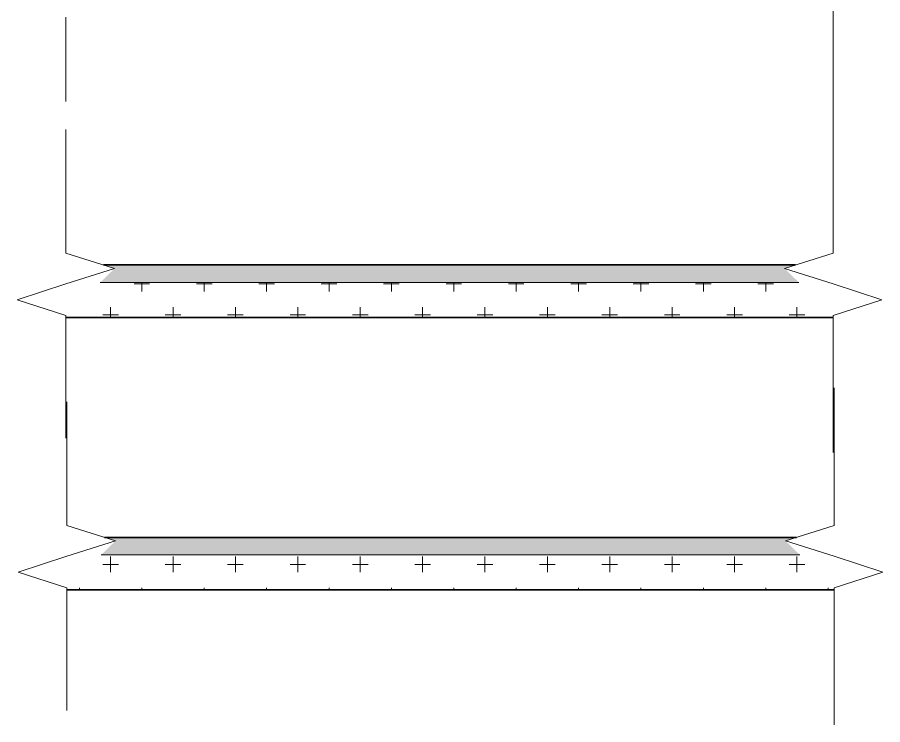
# Model space of a CAD drawing. Header units: millimetres. Extents: x -60946 to 138510, y -262288 to 24501.
# Drawn here: x 119226 to 120459, y -241014 to -240006 of the extents above; entities that cross this region are included whole.
import ezdxf

# ---------------------------------------------------------------- set-up
doc = ezdxf.new("R2010")
doc.units = ezdxf.units.MM
for name, color, linetype, lineweight in [('Аннотация', 7, 'Continuous', 20), ('Стены разрез', 7, 'Continuous', 35), ('Стены штриховка', 7, 'Continuous', 9), ('Узлы', 7, 'Continuous', 18)]:
    doc.layers.add(name, color=color, linetype=linetype, lineweight=lineweight)

# ---------------------------------------------------------------- blocks, each defined once
blk = doc.blocks.new('Family - ___-3932227-УО Маркир 5 эт')
at = {"layer": 'Стены разрез', "lineweight": 20, "true_color": 0xd50000}
blk.add_hatch(color=12, dxfattribs=at).paths.add_polyline_path([(134.3, 3727.5), (113.6, 3747.5), (129.3, 3752.5), (-856.5, 3752.5), (-840.8, 3747.5), (-861.5, 3727.5), (113.6, 3727.5)])
at = {"layer": 'Стены разрез', "lineweight": 9, "true_color": 0xd50000}
h = blk.add_hatch(dxfattribs=at)
h.set_pattern_fill('FP_37', color=12, style=0, pattern_type=2)
h.set_pattern_definition([(0, (0, 0), (44.45, 44.45), [22.225, -66.675]), (90, (11.11, -11.113), (-44.45, 44.45), [22.225, -66.675])])
h.paths.add_polyline_path([(-910.1, 3677.5), (182.9, 3677.5), (182.9, 3680.4), (134.3, 3727.5), (-861.5, 3727.5), (-910.1, 3680.4)])
at = {"layer": 'Стены разрез'}
for p, q in [((129.3, 3752.5), (-856.5, 3752.5)), ((-910.1, 3677.5), (182.9, 3677.5))]:
    blk.add_line(p, q, dxfattribs=at)
at = {"layer": 'Стены штриховка'}
blk.add_line((134.3, 3727.5), (-861.5, 3727.5), dxfattribs=at)
blk = doc.blocks.new('ADSK_Обрыв_Линия1 - По умолчанию-2621347-УО Маркир 5 эт')
at = {"layer": 'Узлы', "lineweight": 20}
for p, q in [((10375.3, 7208.3), (10375.3, 7132.3)), ((10375.3, 7043.2), (10375.3, 6968.3))]:
    blk.add_line(p, q, dxfattribs=at)
blk = doc.blocks.new('ADSK_Обрыв_Линия1 - По умолчанию-2621349-УО Маркир 5 эт')
at = {"layer": 'Узлы', "lineweight": 20}
for p, q in [((9282.4, 7188.3), (9282.4, 7132.3)), ((9282.4, 7043.2), (9282.4, 6988.3))]:
    blk.add_line(p, q, dxfattribs=at)

msp = doc.modelspace()

# ---------------------------------------------------------------- linework, layer by layer
at = {"layer": 'Аннотация', "lineweight": 20}
for p, q in [((119295.7541, -240005.862), (119295.7541, -240125.862)), ((120388.7341, -240025.862), (120388.7341, -240145.862)), ((120388.7341, -240265.862), (120388.7341, -240145.862)), ((119295.7541, -240285.862), (119295.7541, -240165.862)), ((119295.7541, -240341.862), (119365.0362, -240363.862)), ((119295.7541, -240341.862), (119365.0362, -240363.862)), ((120388.7341, -240341.862), (120319.4521, -240363.862)), ((120388.7341, -240341.862), (120319.4521, -240363.862)), ((119295.7541, -240385.862), (119365.0362, -240363.862)), ((120388.7341, -240385.862), (120319.4521, -240363.862)), ((119226.434, -240408.3855), (119295.7541, -240385.862)), ((119226.434, -240408.3855), (119295.7541, -240385.862)), ((120458.0542, -240408.3855), (120388.7341, -240385.862)), ((120458.0542, -240408.3855), (120388.7341, -240385.862)), ((119295.7541, -240430.909), (119226.434, -240408.3855)), ((119295.7541, -240430.909), (119226.434, -240408.3855)), ((120388.7341, -240430.909), (120458.0542, -240408.3855)), ((120388.7341, -240430.909), (120458.0542, -240408.3855)), ((119295.7541, -240485.862), (119295.7541, -240605.862)), ((120388.7341, -240505.862), (120388.7341, -240625.862)), ((120390.1161, -240654.0193), (120390.1161, -240534.0193)), ((119297.1361, -240674.0193), (119297.1361, -240554.0193)), ((119297.1361, -240730.0193), (119366.4182, -240752.0193)), ((119297.1361, -240730.0193), (119366.4182, -240752.0193)), ((120390.1161, -240730.0193), (120320.8341, -240752.0193)), ((120390.1161, -240730.0193), (120320.8341, -240752.0193)), ((119297.1361, -240774.0193), (119366.4182, -240752.0193)), ((120390.1161, -240774.0193), (120320.8341, -240752.0193)), ((119227.816, -240796.5428), (119297.1361, -240774.0193)), ((119227.816, -240796.5428), (119297.1361, -240774.0193)), ((120459.4362, -240796.5428), (120390.1161, -240774.0193)), ((120459.4362, -240796.5428), (120390.1161, -240774.0193)), ((119297.1361, -240819.0662), (119227.816, -240796.5428)), ((119297.1361, -240819.0662), (119227.816, -240796.5428)), ((120390.1161, -240819.0662), (120459.4362, -240796.5428)), ((120390.1161, -240819.0662), (120459.4362, -240796.5428)), ((119297.1361, -240874.0193), (119297.1361, -240994.0193)), ((120390.1161, -240894.0193), (120390.1161, -241014.0193))]:
    msp.add_line(p, q, dxfattribs=at)

# ---------------------------------------------------------------- block references
at = {"lineweight": 20}
for p in [(120205.8752, -244111.3519), (120207.2572, -244499.5091)]:
    msp.add_blockref('Family - ___-3932227-УО Маркир 5 эт', p, dxfattribs=at)
at = {"layer": 'Узлы', "lineweight": 20}
for name, p in [('ADSK_Обрыв_Линия1 - По умолчанию-2621347-УО Маркир 5 эт', (110013.3988, -246994.1356)), ('ADSK_Обрыв_Линия1 - По умолчанию-2621347-УО Маркир 5 эт', (110013.3988, -247474.1356)), ('ADSK_Обрыв_Линия1 - По умолчанию-2621349-УО Маркир 5 эт', (110013.3988, -247474.1356)), ('ADSK_Обрыв_Линия1 - По умолчанию-2621347-УО Маркир 5 эт', (110014.7808, -247862.2928)), ('ADSK_Обрыв_Линия1 - По умолчанию-2621349-УО Маркир 5 эт', (110014.7808, -247862.2928))]:
    msp.add_blockref(name, p, dxfattribs=at)

doc.saveas('drawing.dxf')
